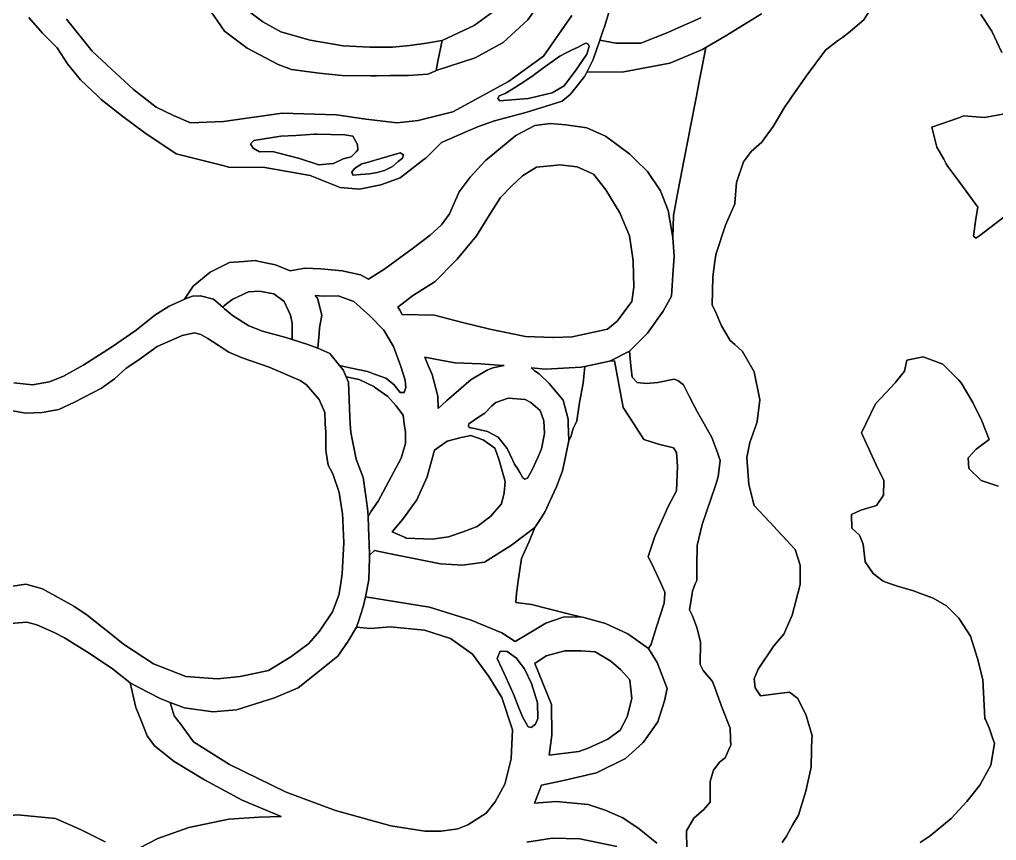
# Model space of a CAD drawing. Header units: inches. Extents: x 288635 to 1232953, y 676945 to 1655780.
# Drawn here: x 487828 to 509726, y 1181493 to 1199889 of the extents above; entities that cross this region are included whole.
import ezdxf

# ---------------------------------------------------------------- set-up
doc = ezdxf.new("R2010")
doc.units = ezdxf.units.IN
doc.header["$MEASUREMENT"] = 0
doc.layers.add('Images', color=7, linetype='Continuous')
picture_1 = doc.add_image_def('image7.jpg', size_in_pixel=(2590, 3729))

msp = doc.modelspace()

# ---------------------------------------------------------------- linework, layer by layer
at = {"color": 1}
for points in [[(492041.5877, 1200179.4882), (492422.5885, 1199627.0371), (492930.5895, 1199246.0363), (493629.0909, 1198884.0856), (493927.5415, 1198769.7854), (494543.4927, 1198687.2352), (495051.4937, 1198636.4351), (495699.054, 1198631.1704), (495832.5453, 1198630.0851), (496146.5582, 1198634.3866), (496550.0879, 1198634.8251), (496980.0367, 1198667.8981), (497158.6417, 1198742.9986), (497159.328, 1198746.3538), (497163.9334, 1198748.2903), (498037.6951, 1199027.6909), (498672.6964, 1199378.2116), (499221.3375, 1199881.1326), (499582.0182, 1200389.1336)], [(499582.0182, 1200389.1336), (499221.3375, 1199881.1326), (498672.6964, 1199378.2116), (498037.6951, 1199027.6909), (497163.9334, 1198748.2903), (497206.8898, 1198958.2996), (497301.0936, 1199418.8516), (498022.4551, 1199754.1323), (498510.136, 1200114.813)], [(501057.3428, 1200118.5059), (500933.0867, 1199706.0813), (500921.5185, 1199673.0292), (500836.2403, 1199429.3773), (500684.1662, 1198994.8799), (500543.7045, 1198709.9433), (500498.9575, 1198619.1708), (500176.1652, 1198217.0034), (500123.6791, 1198172.0712), (499992.2095, 1198059.523), (499174.1247, 1197804.7097), (498476.7409, 1197616.9526), (498114.6378, 1197496.2515), (497873.2357, 1197388.9617), (497283.1417, 1197134.1484), (496934.4498, 1196785.4565), (496900.2777, 1196759.2314), (496357.7671, 1196342.886), (495928.6078, 1196181.9513), (495445.8036, 1196088.0727), (495016.6444, 1196128.3064), (494346.083, 1196396.5309), (493326.8298, 1196570.8769), (492508.745, 1196584.2881), (492414.6554, 1196608.0809), (491341.9682, 1196879.3351), (490635.9061, 1197348.9566), (490143.1451, 1197719.7974), (489655.4641, 1198100.7981), (489580.0472, 1198172.0712), (489193.1832, 1198537.679), (488903.6226, 1198893.2797), (488675.0222, 1199253.9604), (488344.8215, 1199584.1611), (488040.0209, 1199934.6818)], [(492954.9312, 1200083.1797), (493278.7819, 1199835.5292), (493685.1827, 1199613.2788), (494339.234, 1199429.1284), (495082.1855, 1199302.1281), (495679.0867, 1199270.3781), (495704.3457, 1199270.3781), (496184.9622, 1199270.3781), (496578.5307, 1199308.1911), (496948.9481, 1199361.1078), (497301.0936, 1199418.8516), (497206.8898, 1198958.2996), (497163.9334, 1198748.2903), (497159.328, 1198746.3538), (497158.6417, 1198742.9986), (496980.0367, 1198667.8981), (496550.0879, 1198634.8251), (496146.5582, 1198634.3866), (495832.5453, 1198630.0851), (495699.054, 1198631.1704), (495051.4937, 1198636.4351), (494543.4927, 1198687.2352), (493927.5415, 1198769.7854), (493629.0909, 1198884.0856), (492930.5895, 1199246.0363), (492422.5885, 1199627.0371), (492041.5877, 1200179.4882)], [(498510.136, 1200114.813), (498022.4551, 1199754.1323), (497301.0936, 1199418.8516), (496948.9481, 1199361.1078), (496578.5307, 1199308.1911), (496184.9622, 1199270.3781), (495704.3457, 1199270.3781), (495679.0867, 1199270.3781), (495082.1855, 1199302.1281), (494339.234, 1199429.1284), (493685.1827, 1199613.2788), (493278.7819, 1199835.5292), (492954.9312, 1200083.1797)], [(504458.6589, 1200017.4887), (504073.4908, 1199777.765), (504073.4871, 1199777.7627), (503642.0682, 1199514.7827), (503209.3742, 1199261.5583), (503139.2066, 1199220.4943), (502402.6051, 1198910.6137), (501376.443, 1198717.5733), (500543.7045, 1198709.9433), (500684.1662, 1198994.8799), (500836.2403, 1199429.3773), (501193.5627, 1199362.7346), (501752.3638, 1199357.6546), (502361.965, 1199601.4951), (502524.0345, 1199673.0292), (503098.5665, 1199926.6157)], [(503098.5665, 1199926.6157), (502524.0345, 1199673.0292), (502361.965, 1199601.4951), (502361.965, 1199601.4951), (501752.3638, 1199357.6546), (501193.5627, 1199362.7346), (500836.2403, 1199429.3773), (500921.5185, 1199673.0292), (500933.0867, 1199706.0813), (501057.3428, 1200118.5059)], [(502786.7446, 1181307.1252), (502779.4232, 1181711.9508), (502940.5652, 1181995.346), (503164.0856, 1182183.3064), (503311.4059, 1182350.9467), (503308.6177, 1182813.0576), (503382.5261, 1183067.2281), (503435.4154, 1183137.7472), (503519.6863, 1183250.1085), (503646.6866, 1183346.6287), (503726.0753, 1183531.869), (503768.6068, 1183631.1093), (503763.5304, 1183772.9955), (503754.9602, 1184012.5306), (503585.7265, 1184443.9109), (503438.4062, 1184850.3117), (503435.4154, 1184858.4865), (503362.206, 1185058.5921), (503148.8456, 1185302.4326), (503087.8855, 1185434.5129), (503092.3909, 1185947.2865), (503006.6053, 1186267.6345), (502915.1651, 1186526.7151), (502849.125, 1186663.8753), (502905.6331, 1187029.0047), (502915.1651, 1187090.5962), (502983.1428, 1187260.5403), (503006.6053, 1187319.1966), (503012.482, 1187665.3138), (503019.8977, 1188102.0688), (503128.5256, 1188573.9592), (503225.2356, 1188855.2592), (503323.2593, 1189140.3803), (503435.4154, 1189473.45), (503490.8996, 1189638.2213), (503536.6197, 1190009.062), (503471.2601, 1190187.4761), (503435.4154, 1190285.3224), (503348.6593, 1190522.1431), (503172.1269, 1190831.0748), (503023.5387, 1191091.1042), (502845.7383, 1191436.5449), (502708.578, 1191700.7054), (502581.5778, 1191797.2256), (502500.2976, 1191827.7057), (502134.5369, 1191756.5855), (501880.5364, 1191731.1855), (501672.256, 1191756.5855), (501560.4958, 1191873.4258), (501530.0157, 1192132.5063), (501499.5356, 1192457.6269), (501905.9364, 1192858.9477), (502256.7864, 1193355.5362), (502439.3375, 1193686.9894), (502474.655, 1194165.1336), (502505.3776, 1194581.0712), (502474.8976, 1195007.792), (502485.0576, 1195500.553), (502593.2563, 1196062.3733), (502727.4613, 1196759.2314), (502815.1298, 1197214.4491), (502860.9297, 1197452.2646), (502999.5543, 1198172.0712), (503063.2001, 1198502.5509), (503120.3647, 1198799.3774), (503209.3742, 1199261.5583), (503642.0682, 1199514.7827), (504073.4871, 1199777.7627), (504073.4908, 1199777.765), (504458.6589, 1200017.4887)], [(506901.3487, 1200118.5059), (506750.5728, 1199882.0618), (506509.3814, 1199673.0292), (506445.7722, 1199617.9012), (506272.5832, 1199488.7967), (506166.3716, 1199409.6208), (505897.1311, 1199201.3404), (505482.0077, 1198650.2988), (505149.9052, 1198172.0712), (505070.0667, 1198057.1038), (504982.7293, 1197931.3379), (504723.6487, 1197494.457), (504519.643, 1197214.4491), (504464.5682, 1197138.8563), (504230.8878, 1196930.5759), (504097.6198, 1196759.2314), (504053.0874, 1196701.9754), (503895.6071, 1196234.6145), (503865.127, 1195772.3336), (503858.3138, 1195756.5983), (503651.7666, 1195279.5726), (503435.4154, 1194625.4874), (503433.3262, 1194619.1712), (503414.946, 1194469.0668), (503372.366, 1194121.3303), (503357.126, 1193496.489), (503435.4154, 1193320.8152), (503565.4064, 1193029.1281), (503758.4468, 1192698.9274), (503858.3138, 1192608.3074), (504032.7674, 1192450.0069), (504296.9279, 1191997.886), (504296.9279, 1191997.886), (504418.8481, 1191367.9647), (504362.968, 1190880.2838), (504345.317, 1190831.0748), (504195.3277, 1190412.9228), (504154.9492, 1190187.4761), (504134.3676, 1190072.5622), (504175.0076, 1189468.0409), (504291.8479, 1189000.68), (504647.4486, 1188624.7593), (504820.1689, 1188441.8789), (505216.4097, 1188015.158), (505323.0899, 1187664.6373), (505323.0899, 1187260.5403), (505323.0899, 1187227.7565), (505271.5617, 1187029.0047), (505145.2896, 1186541.9551), (504962.4092, 1186115.2342), (504738.8888, 1185856.1537), (504383.2881, 1185332.9127), (504291.8479, 1185114.4722), (504317.2479, 1184911.2718), (504439.1682, 1184733.4715), (504779.5289, 1184779.1916), (505084.3295, 1184819.8316), (505277.3699, 1184677.5914), (505460.2502, 1184291.5106), (505592.3305, 1183839.3897), (505590.406, 1183772.9955), (505583.4168, 1183531.869), (505572.0104, 1183138.3483), (505450.0902, 1182599.8672), (505287.5299, 1182056.3061), (505165.6096, 1181853.1057), (505023.3693, 1181588.9452), (504926, 1181446.9482)], [(504926, 1181446.9482), (505023.3693, 1181588.9452), (505165.6096, 1181853.1057), (505287.5299, 1182056.3061), (505450.0902, 1182599.8672), (505572.0104, 1183138.3483), (505583.4168, 1183531.869), (505590.406, 1183772.9955), (505592.3305, 1183839.3897), (505460.2502, 1184291.5106), (505277.3699, 1184677.5914), (505084.3295, 1184819.8316), (504779.5289, 1184779.1916), (504439.1682, 1184733.4715), (504317.2479, 1184911.2718), (504291.8479, 1185114.4722), (504383.2881, 1185332.9127), (504738.8888, 1185856.1537), (504962.4092, 1186115.2342), (505145.2896, 1186541.9551), (505271.5617, 1187029.0047), (505323.0899, 1187227.7565), (505323.0899, 1187260.5403), (505323.0899, 1187664.6373), (505216.4097, 1188015.158), (504820.1689, 1188441.8789), (504647.4486, 1188624.7593), (504291.8479, 1189000.68), (504175.0076, 1189468.0409), (504134.3676, 1190072.5622), (504154.9492, 1190187.4761), (504195.3277, 1190412.9228), (504345.317, 1190831.0748), (504362.968, 1190880.2838), (504418.8481, 1191367.9647), (504296.9279, 1191997.886), (504032.7674, 1192450.0069), (503858.3138, 1192608.3074), (503758.4468, 1192698.9274), (503565.4064, 1193029.1281), (503435.4154, 1193320.8152), (503357.126, 1193496.489), (503372.366, 1194121.3303), (503414.946, 1194469.0668), (503433.3262, 1194619.1712), (503435.4154, 1194625.4874), (503651.7666, 1195279.5726), (503858.3138, 1195756.5983), (503865.127, 1195772.3336), (503895.6071, 1196234.6145), (504053.0874, 1196701.9754), (504097.6198, 1196759.2314), (504230.8878, 1196930.5759), (504464.5682, 1197138.8563), (504519.643, 1197214.4491), (504723.6487, 1197494.457), (504982.7293, 1197931.3379), (505070.0667, 1198057.1038), (505149.9052, 1198172.0712), (505482.0077, 1198650.2988), (505897.1311, 1199201.3404), (506166.3716, 1199409.6208), (506272.5832, 1199488.7967), (506445.7722, 1199617.9012), (506509.3814, 1199673.0292), (506750.5728, 1199882.0618), (506901.3487, 1200118.5059)], [(509843.3405, 1199148.1899), (509619.8201, 1199625.7109), (509589.1271, 1199673.0292), (509375.9796, 1200001.6316)], [(509375.9796, 1200001.6316), (509589.1271, 1199673.0292), (509619.8201, 1199625.7109), (509843.3405, 1199148.1899)], [(488040.0209, 1199934.6818), (488344.8215, 1199584.1611), (488675.0222, 1199253.9604), (488903.6226, 1198893.2797), (489193.1832, 1198537.679), (489580.0472, 1198172.0712), (489655.4641, 1198100.7981), (490143.1451, 1197719.7974), (490635.9061, 1197348.9566), (491341.9682, 1196879.3351), (492414.6554, 1196608.0809), (492508.745, 1196584.2881), (493326.8298, 1196570.8769), (494346.083, 1196396.5309), (495016.6444, 1196128.3064), (495016.6444, 1196128.3064), (495445.8036, 1196088.0727), (495928.6078, 1196181.9513), (496357.7671, 1196342.886), (496900.2777, 1196759.2314), (496934.4498, 1196785.4565), (497283.1417, 1197134.1484), (497873.2357, 1197388.9617), (498114.6378, 1197496.2515), (498476.7409, 1197616.9526), (499174.1247, 1197804.7097), (499992.2095, 1198059.523), (500123.6791, 1198172.0712), (500176.1652, 1198217.0034), (500498.9575, 1198619.1708), (500543.7045, 1198709.9433), (501376.443, 1198717.5733), (502402.6051, 1198910.6137), (503139.2066, 1199220.4943), (503209.3742, 1199261.5583), (503120.3647, 1198799.3774), (503063.2001, 1198502.5509), (502999.5543, 1198172.0712), (502860.9297, 1197452.2646), (502815.1298, 1197214.4491), (502727.4613, 1196759.2314), (502593.2563, 1196062.3733), (502485.0576, 1195500.553), (502474.8976, 1195007.792), (502369.3477, 1195612.0846), (502196.6273, 1196054.0455), (501901.9867, 1196485.8464), (501621.4074, 1196759.2314), (501505.7459, 1196871.9272), (501041.8239, 1197214.4491), (500962.1849, 1197273.248), (500545.624, 1197466.2883), (500073.1831, 1197532.3285), (499727.7424, 1197562.8085), (499382.3017, 1197512.0084), (498955.5808, 1197293.568), (498309.5193, 1196759.2314), (498279.9395, 1196734.7669), (497929.4188, 1196353.7661), (497680.4983, 1196028.6455), (497467.1379, 1195535.8845), (497289.3375, 1195286.964), (497035.337, 1195058.3635), (496628.9362, 1194753.5629), (496240.987, 1194469.0668), (496019.335, 1194306.522), (495651.9732, 1194074.3413), (495470.0589, 1194170.5259), (495059.4247, 1194259.4261), (494585.2904, 1194305.9929), (494225.4564, 1194318.6929), (493892.7157, 1194258.2619), (493562.5151, 1194395.4222), (493198.3835, 1194469.0668), (493110.3942, 1194486.8624), (492856.807, 1194469.0668), (492531.273, 1194446.2223), (492414.6554, 1194386.5252), (492104.5521, 1194227.7819), (491723.5514, 1193912.8212), (491526.5597, 1193620.528), (491468.6459, 1193596.6071), (491184.1653, 1193464.5269), (490864.1247, 1193266.4065), (490442.4839, 1192926.0458), (489888.7627, 1192545.045), (489269.0015, 1192153.8842), (488811.8006, 1191899.8837), (488501.92, 1191767.8035), (488115.8392, 1191701.7633), (487699.2784, 1191747.4834)], [(488883.3026, 1199899.1217), (489457.3437, 1199177.7603), (489889.7323, 1198776.2566), (490381.9056, 1198319.2386), (490889.9066, 1197922.9978), (491281.0674, 1197740.1174), (491663.8377, 1197576.7189), (492401.4552, 1197603.5413), (493715.7554, 1197791.2985), (494936.177, 1197751.0648), (495593.3271, 1197657.1862), (496290.7109, 1197576.7189), (496760.1039, 1197630.3638), (497537.955, 1197818.121), (498785.1991, 1198502.0935), (499576.4615, 1199065.3651), (500206.7892, 1199977.3285)], [(500206.7892, 1199977.3285), (499576.4615, 1199065.3651), (498785.1991, 1198502.0935), (497537.955, 1197818.121), (496760.1039, 1197630.3638), (496290.7109, 1197576.7189), (495593.3271, 1197657.1862), (494936.177, 1197751.0648), (493715.7554, 1197791.2985), (492401.4552, 1197603.5413), (491663.8377, 1197576.7189), (491281.0674, 1197740.1174), (490889.9066, 1197922.9978), (490381.9056, 1198319.2386), (489889.7323, 1198776.2566), (489457.3437, 1199177.7603), (488883.3026, 1199899.1217)], [(509929.7007, 1195490.5826), (509355.6595, 1195048.6217), (509264.2194, 1194992.7416), (509208.3392, 1195033.3817), (509266.2245, 1195420.9121), (509305.939, 1195686.7926), (509050.8589, 1196044.3037), (508880.2383, 1196271.1043), (508634.2981, 1196598.0248), (508602.5293, 1196654.2821), (508543.2638, 1196759.2314), (508390.4576, 1197029.8257), (508278.6974, 1197476.8666), (508880.2383, 1197690.179), (508994.9788, 1197730.8671), (509457.2597, 1197695.307), (510036.3809, 1197801.9872)], [(510036.3809, 1197801.9872), (509457.2597, 1197695.307), (508994.9788, 1197730.8671), (508880.2383, 1197690.179), (508278.6974, 1197476.8666), (508390.4576, 1197029.8257), (508543.2638, 1196759.2314), (508602.5293, 1196654.2821), (508634.2981, 1196598.0248), (508880.2383, 1196271.1043), (509050.8589, 1196044.3037), (509305.939, 1195686.7926), (509266.2245, 1195420.9121), (509208.3392, 1195033.3817), (509264.2194, 1194992.7416), (509355.6595, 1195048.6217), (509929.7007, 1195490.5826)], [(487699.2784, 1191747.4834), (488115.8392, 1191701.7633), (488501.92, 1191767.8035), (488811.8006, 1191899.8837), (489269.0015, 1192153.8842), (489888.7627, 1192545.045), (490442.4839, 1192926.0458), (490864.1247, 1193266.4065), (491184.1653, 1193464.5269), (491468.6459, 1193596.6071), (491526.5597, 1193620.528), (491702.3264, 1193693.1273), (491881.163, 1193694.279), (492174.7673, 1193622.0072), (492383.8465, 1193442.7964), (492414.6554, 1193416.3888), (492424.0085, 1193408.3719), (492546.4816, 1193303.395), (492601.4882, 1193256.2464), (492967.2489, 1193022.566), (493277.1295, 1192905.7257), (493798.7527, 1192762.3789), (493942.6109, 1192722.8454), (494289.9187, 1192607.076), (494517.3135, 1192523.064), (494785.8925, 1192402.8047), (495003.9678, 1192135.8505), (495080.5331, 1192042.124), (495149.5935, 1191885.5792), (495203.5117, 1191763.3585), (495233.9918, 1190981.0369), (495242.8131, 1190831.0748), (495254.3118, 1190635.5962), (495346.2339, 1190187.4761), (495376.2321, 1190041.235), (495533.7124, 1189624.6742), (495594.6725, 1189157.3132), (495635.3126, 1188872.8327), (495635.9951, 1188855.2592), (495639.9284, 1188753.9756), (495657.6261, 1188298.2604), (495663.5415, 1188145.9387), (495673.5422, 1187888.4221), (495675.9527, 1187826.3506), (495660.7126, 1187343.7496), (495643.5206, 1187260.5403), (495595.6827, 1187029.0047), (495579.6882, 1186951.5914), (495533.7124, 1186729.0684), (495423.5111, 1186398.4645), (495381.3121, 1186271.8675), (495198.4317, 1185961.9868), (494964.7512, 1185621.6262), (494436.4302, 1185205.0653), (494070.6694, 1184910.4247), (493542.3484, 1184686.9043), (492688.9067, 1184417.6638), (492160.5856, 1184377.0237), (491525.5844, 1184463.3839), (491202.3718, 1184581.5476), (490984.0875, 1184672.5241), (490506.1117, 1184924.6072), (490311.4619, 1185027.265), (489910.1411, 1185337.1456), (489412.3001, 1185677.5063), (488838.259, 1186033.107), (488604.5785, 1186155.0272), (488213.4177, 1186327.7476), (487989.8973, 1186383.6277), (487436.1762, 1186337.9076)], [(487624.1366, 1187186.2693), (487969.5772, 1187237.0694), (488340.418, 1187135.4692), (489046.5394, 1186744.3084), (489346.26, 1186541.108), (489884.7411, 1186119.4672), (490159.0616, 1185890.8667), (490829.623, 1185448.9058), (491556.0644, 1185164.4253), (492267.2658, 1185113.6252), (492775.2669, 1185164.4253), (493410.2681, 1185301.5855), (493908.1091, 1185606.3861), (494309.4299, 1185906.1067), (494553.2704, 1186185.5073), (494842.831, 1186617.3082), (494990.1513, 1187013.549), (494992.5555, 1187029.0047), (495028.5721, 1187260.5403), (495061.2714, 1187470.7499), (495096.8315, 1188171.7913), (495066.3514, 1188827.1126), (495061.7119, 1188855.2592), (494990.1513, 1189289.3935), (494852.991, 1189711.0343), (494746.3108, 1189904.0747), (494704.0121, 1190187.4761), (494695.5107, 1190244.4354), (494690.4307, 1190645.7562), (494680.9272, 1190831.0748), (494680.2707, 1190843.8766), (494670.1106, 1191082.6371), (494548.1904, 1191377.2777), (494261.7541, 1191701.4733), (494120.4112, 1191798.2835), (493424.4498, 1192103.0841), (492819.9286, 1192306.2845), (492520.208, 1192433.2848), (492414.6554, 1192505.1504), (492281.4475, 1192595.8451), (492052.8471, 1192738.0854), (491895.3668, 1192829.5256), (491753.1265, 1192870.1657), (491473.7259, 1192809.2055), (491321.3256, 1192743.1654), (490909.8448, 1192560.285), (490478.0439, 1192245.3244), (490218.9634, 1192077.6841), (489959.8829, 1191838.9236), (489665.2423, 1191630.6432), (489060.7211, 1191315.6826), (488710.2004, 1191153.1222), (488339.3596, 1191087.0821), (487963.4389, 1191066.7621), (487592.5982, 1191132.8022)], [(487592.5982, 1191132.8022), (487963.4389, 1191066.7621), (488339.3596, 1191087.0821), (488710.2004, 1191153.1222), (489060.7211, 1191315.6826), (489665.2423, 1191630.6432), (489959.8829, 1191838.9236), (490218.9634, 1192077.6841), (490478.0439, 1192245.3244), (490909.8448, 1192560.285), (491321.3256, 1192743.1654), (491473.7259, 1192809.2055), (491753.1265, 1192870.1657), (491895.3668, 1192829.5256), (492052.8471, 1192738.0854), (492281.4475, 1192595.8451), (492414.6554, 1192505.1504), (492520.208, 1192433.2848), (492819.9286, 1192306.2845), (493424.4498, 1192103.0841), (494120.4112, 1191798.2835), (494261.7541, 1191701.4733), (494548.1904, 1191377.2777), (494670.1106, 1191082.6371), (494680.2707, 1190843.8766), (494680.9272, 1190831.0748), (494690.4307, 1190645.7562), (494695.5107, 1190244.4354), (494704.0121, 1190187.4761), (494746.3108, 1189904.0747), (494852.991, 1189711.0343), (494990.1513, 1189289.3935), (495061.7119, 1188855.2592), (495066.3514, 1188827.1126), (495096.8315, 1188171.7913), (495061.2714, 1187470.7499), (495028.5721, 1187260.5403), (494992.5555, 1187029.0047), (494990.1513, 1187013.549), (494842.831, 1186617.3082), (494553.2704, 1186185.5073), (494309.4299, 1185906.1067), (493908.1091, 1185606.3861), (493410.2681, 1185301.5855), (492775.2669, 1185164.4253), (492267.2658, 1185113.6252), (491556.0644, 1185164.4253), (490829.623, 1185448.9058), (490159.0616, 1185890.8667), (489884.7411, 1186119.4672), (489346.26, 1186541.108), (489046.5394, 1186744.3084), (488340.418, 1187135.4692), (487969.5772, 1187237.0694), (487624.1366, 1187186.2693)], [(502110.9258, 1181435.7313), (501719.765, 1181755.7719), (501354.0043, 1181999.6124), (500957.7635, 1182172.3327), (500576.7627, 1182299.333), (499855.4013, 1182365.3731), (499374.2903, 1182329.866), (499524.7625, 1182729.5405), (500022.6035, 1182836.2207), (500759.2049, 1183008.941), (501414.5262, 1183328.9817), (501634.5589, 1183531.869), (501805.687, 1183689.6624), (501865.2107, 1183772.9955), (502135.8877, 1184151.9433), (502283.208, 1184619.3042), (502344.1681, 1184898.7048), (502120.6477, 1185477.826), (501927.9777, 1185798.1665), (501983.8578, 1185889.6066), (502105.778, 1186280.7674), (502278.4984, 1186809.0885), (502291.9626, 1187029.0047), (502293.7384, 1187058.009), (502201.3212, 1187260.5403), (502054.9779, 1187581.25), (501917.8177, 1187855.5706), (502070.218, 1188302.6115), (502312.5328, 1188855.2592), (502359.7786, 1188963.0128), (502557.899, 1189328.7735), (502573.139, 1189882.4946), (502557.899, 1190187.2952), (502557.7761, 1190187.4761), (502488.0436, 1190290.1379), (502151.4981, 1190375.2556), (501821.2975, 1190476.8558), (501594.298, 1190831.0748), (501359.0166, 1191198.2173), (501163.4362, 1192240.2543), (501051.1886, 1192234.1024), (501073.9451, 1192238.9579), (501499.5356, 1192457.6269), (501530.0157, 1192132.5063), (501560.4958, 1191873.4258), (501672.256, 1191756.5855), (501880.5364, 1191731.1855), (502134.5369, 1191756.5855), (502500.2976, 1191827.7057), (502581.5778, 1191797.2256), (502708.578, 1191700.7054), (502845.7383, 1191436.5449), (503023.5387, 1191091.1042), (503172.1269, 1190831.0748), (503348.6593, 1190522.1431), (503435.4154, 1190285.3224), (503471.2601, 1190187.4761), (503536.6197, 1190009.062), (503490.8996, 1189638.2213), (503435.4154, 1189473.45), (503323.2593, 1189140.3803), (503225.2356, 1188855.2592), (503128.5256, 1188573.9592), (503019.8977, 1188102.0688), (503012.482, 1187665.3138), (503006.6053, 1187319.1966), (502983.1428, 1187260.5403), (502915.1651, 1187090.5962), (502905.6331, 1187029.0047), (502849.125, 1186663.8753), (502915.1651, 1186526.7151), (503006.6053, 1186267.6345), (503092.3909, 1185947.2865), (503087.8855, 1185434.5129), (503148.8456, 1185302.4326), (503362.206, 1185058.5921), (503435.4154, 1184858.4865), (503438.4062, 1184850.3117), (503585.7265, 1184443.9109), (503754.9602, 1184012.5306), (503763.5304, 1183772.9955), (503768.6068, 1183631.1093), (503726.0753, 1183531.869), (503646.6866, 1183346.6287), (503519.6863, 1183250.1085), (503435.4154, 1183137.7472), (503382.5261, 1183067.2281), (503308.6177, 1182813.0576), (503311.4059, 1182350.9467), (503164.0856, 1182183.3064), (502940.5652, 1181995.346), (502779.4232, 1181711.9508), (502786.7446, 1181307.1252)], [(508017.3724, 1181446.9482), (508243.1373, 1181596.7548), (508710.4982, 1181987.9156), (509061.0189, 1182368.9164), (509350.5795, 1182734.6771), (509599.5, 1183181.718), (509657.2569, 1183531.869), (509680.7802, 1183674.479), (509646.9611, 1183772.9955), (509563.94, 1184014.8397), (509478.1486, 1184204.4838), (509467.4198, 1184228.2001), (509421.6997, 1185101.9618), (509304.8594, 1185569.3228), (509147.3791, 1186072.2438), (508898.4586, 1186453.2445), (508880.2383, 1186471.7845), (508608.898, 1186747.8851), (508304.0974, 1186920.6055), (508021.6025, 1187029.0047), (507867.2166, 1187088.2458), (507511.6158, 1187189.846), (507305.9596, 1187260.5403), (507186.4952, 1187301.6062), (506962.9748, 1187474.3266), (506780.0944, 1187733.4071), (506739.4543, 1188134.7279), (506658.1741, 1188337.9283), (506485.4538, 1188490.3286), (506480.3738, 1188800.2092), (506688.6542, 1188891.6494), (507034.0949, 1188998.3296), (507191.5752, 1189232.0101), (507201.7352, 1189557.1307), (507023.9349, 1189922.8915), (506904.0152, 1190187.4761), (506703.8942, 1190629.0129), (506800.9476, 1190831.0748), (507013.7749, 1191274.1742), (507247.1417, 1191526.3177), (507455.7357, 1191751.6951), (507664.0162, 1192010.7756), (507719.5606, 1192254.2484), (508085.657, 1192330.8163), (508527.6179, 1192168.256), (508880.2383, 1191806.82), (508934.0187, 1191751.6951), (509198.1792, 1191304.6542), (509401.3796, 1190893.1734), (509563.94, 1190481.6926), (509269.2994, 1190263.2522), (509201.2952, 1190187.4761), (509091.499, 1190065.1318), (509106.739, 1189831.4513), (509386.1396, 1189557.1307), (509767.1404, 1189435.2105)], [(509767.1404, 1189435.2105), (509386.1396, 1189557.1307), (509106.739, 1189831.4513), (509091.499, 1190065.1318), (509201.2952, 1190187.4761), (509269.2994, 1190263.2522), (509563.94, 1190481.6926), (509401.3796, 1190893.1734), (509198.1792, 1191304.6542), (508934.0187, 1191751.6951), (508880.2383, 1191806.82), (508527.6179, 1192168.256), (508085.657, 1192330.8163), (507719.5606, 1192254.2484), (507664.0162, 1192010.7756), (507455.7357, 1191751.6951), (507247.1417, 1191526.3177), (507013.7749, 1191274.1742), (506800.9476, 1190831.0748), (506703.8942, 1190629.0129), (506904.0152, 1190187.4761), (507023.9349, 1189922.8915), (507201.7352, 1189557.1307), (507191.5752, 1189232.0101), (507034.0949, 1188998.3296), (506688.6542, 1188891.6494), (506480.3738, 1188800.2092), (506485.4538, 1188490.3286), (506658.1741, 1188337.9283), (506739.4543, 1188134.7279), (506780.0944, 1187733.4071), (506962.9748, 1187474.3266), (507186.4952, 1187301.6062), (507305.9596, 1187260.5403), (507511.6158, 1187189.846), (507867.2166, 1187088.2458), (508021.6025, 1187029.0047), (508304.0974, 1186920.6055), (508608.898, 1186747.8851), (508880.2383, 1186471.7845), (508898.4586, 1186453.2445), (509147.3791, 1186072.2438), (509304.8594, 1185569.3228), (509421.6997, 1185101.9618), (509467.4198, 1184228.2001), (509478.1486, 1184204.4838), (509563.94, 1184014.8397), (509646.9611, 1183772.9955), (509680.7802, 1183674.479), (509657.2569, 1183531.869), (509599.5, 1183181.718), (509350.5795, 1182734.6771), (509061.0189, 1182368.9164), (508710.4982, 1181987.9156), (508243.1373, 1181596.7548), (508017.3724, 1181446.9482)], [(490528.1439, 1181326.6786), (490930.8901, 1181535.4794), (491626.8514, 1181784.3999), (492520.9332, 1181972.3603), (493201.6546, 1182018.0803), (493694.8389, 1182030.1454), (492821.0772, 1182395.9061), (491977.7955, 1182853.107), (491297.0741, 1183259.5078), (490850.0332, 1183615.1085), (490687.4729, 1183838.629), (490553.0495, 1184181.5459), (490438.5524, 1184473.6303), (490311.4619, 1185027.265), (490506.1117, 1184924.6072), (490984.0875, 1184672.5241), (491202.3718, 1184581.5476), (491291.9941, 1184285.6699), (491398.6743, 1184153.5896), (491410.4322, 1184137.4903), (491728.875, 1183701.4687), (492536.5966, 1183193.4677), (493806.5991, 1182573.7065), (494908.9613, 1182162.2256), (496148.4838, 1181821.865), (496915.5654, 1181699.9447), (497281.3261, 1181705.0247), (497652.1668, 1181755.8248), (497875.6873, 1181842.185), (498287.1681, 1182101.2655), (498490.3685, 1182355.266), (498703.7289, 1182751.5068), (498845.9692, 1183325.548), (498866.2893, 1183650.6686), (498876.4493, 1183975.7893), (498642.7688, 1184697.1507), (498348.1282, 1185164.5116), (497982.3675, 1185667.4326), (497489.6065, 1186017.9533), (496905.4053, 1186205.9137), (496133.2438, 1186277.0339), (495696.3629, 1186241.4738), (495381.3121, 1186271.8675), (495423.5111, 1186398.4645), (495533.7124, 1186729.0684), (495579.6882, 1186951.5914), (497017.1656, 1186718.9948), (497951.8874, 1186429.4342), (497951.8874, 1186429.4342), (498642.7688, 1186144.9536), (498940.5573, 1185955.3494), (498940.5613, 1185955.3469), (499214.9051, 1186117.921), (499626.3627, 1186361.7477), (500017.5235, 1186493.828), (500400.5372, 1186507.1834), (500475.0948, 1186489.0478), (500962.7758, 1186351.8876), (501460.6168, 1186123.2871), (501927.9777, 1185798.1665), (502120.6477, 1185477.826), (502344.1681, 1184898.7048), (502283.208, 1184619.3042), (502135.8877, 1184151.9433), (501865.2107, 1183772.9955), (501805.687, 1183689.6624), (501634.5589, 1183531.869), (501414.5262, 1183328.9817), (500759.2049, 1183008.941), (500022.6035, 1182836.2207), (499524.7625, 1182729.5405), (499374.2903, 1182329.866), (499855.4013, 1182365.3731), (500576.7627, 1182299.333), (500957.7635, 1182172.3327), (501354.0043, 1181999.6124), (501719.765, 1181755.7719), (502110.9258, 1181435.7313)], [(487436.1762, 1186337.9076), (487989.8973, 1186383.6277), (488213.4177, 1186327.7476), (488604.5785, 1186155.0272), (488838.259, 1186033.107), (489412.3001, 1185677.5063), (489910.1411, 1185337.1456), (490311.4619, 1185027.265), (490438.5524, 1184473.6303), (490553.0495, 1184181.5459), (490553.0495, 1184181.5459), (490687.4729, 1183838.629), (490850.0332, 1183615.1085), (491297.0741, 1183259.5078), (491977.7955, 1182853.107), (492821.0772, 1182395.9061), (493694.8389, 1182030.1454), (493201.6546, 1182018.0803), (492520.9332, 1181972.3603), (491626.8514, 1181784.3999), (490930.8901, 1181535.4794), (490528.1439, 1181326.6786)], [(485813.6403, 1181276.2119), (486123.521, 1181575.9325), (486240.8822, 1181661.9974), (486794.0823, 1181967.0933), (487784.6843, 1182068.6935), (488638.126, 1181987.4134), (489212.1671, 1181733.4129), (489745.5682, 1181459.0923)], [(489745.5682, 1181459.0923), (489212.1671, 1181733.4129), (488638.126, 1181987.4134), (487784.6843, 1182068.6935), (486794.0823, 1181967.0933), (486240.8822, 1181661.9974), (486123.521, 1181575.9325), (485813.6403, 1181276.2119)], [(501216.844, 1181359.5311), (500388.8024, 1181527.1715), (499763.9611, 1181542.4115), (499200.08, 1181456.0513)], [(499200.08, 1181456.0513), (499763.9611, 1181542.4115), (500388.8024, 1181527.1715), (501216.844, 1181359.5311)]]:
    msp.add_lwpolyline(points, dxfattribs=at)
for points in [[(498552.0558, 1198121.9236), (498591.7434, 1198066.3609), (498679.056, 1198071.6526), (499226.1573, 1198121.9911), (499267.0672, 1198126.4744), (499769.9882, 1198248.3946), (500034.1488, 1198405.875), (500318.6293, 1198781.7957), (500349.4362, 1198832.57), (500541.7264, 1199114.113), (500594.6432, 1199288.7384), (500576.1223, 1199339.0093), (500528.4972, 1199360.176), (500467.643, 1199336.3635), (500348.5802, 1199272.8634), (500203.0591, 1199206.7174), (500093.391, 1199154.0057), (499937.6286, 1199071.3563), (499553.3737, 1198792.1495), (499338.5857, 1198636.0805), (499178.5985, 1198519.8308), (498948.9316, 1198373.2782), (498713.4519, 1198230.4029), (498581.16, 1198177.4862), (498552.0558, 1198121.9236)], [(498679.056, 1198071.6526), (498591.7434, 1198066.3609), (498552.0558, 1198121.9236), (498581.16, 1198177.4862), (498713.4519, 1198230.4029), (498948.9316, 1198373.2782), (499178.5985, 1198519.8308), (499338.5857, 1198636.0805), (499553.3737, 1198792.1495), (499937.6286, 1199071.3563), (500093.391, 1199154.0057), (500203.0591, 1199206.7174), (500348.5802, 1199272.8634), (500467.643, 1199336.3635), (500528.4972, 1199360.176), (500576.1223, 1199339.0093), (500594.6432, 1199288.7384), (500541.7264, 1199114.113), (500349.4362, 1198832.57), (500318.6293, 1198781.7957), (500034.1488, 1198405.875), (499769.9882, 1198248.3946), (499267.0672, 1198126.4744), (499226.1573, 1198121.9911), (498679.056, 1198071.6526)], [(501621.4074, 1196759.2314), (501901.9867, 1196485.8464), (502196.6273, 1196054.0455), (502369.3477, 1195612.0846), (502474.8976, 1195007.792), (502505.3776, 1194581.0712), (502474.655, 1194165.1336), (502439.3375, 1193686.9894), (502256.7864, 1193355.5362), (501905.9364, 1192858.9477), (501499.5356, 1192457.6269), (501073.9451, 1192238.9579), (501051.1886, 1192234.1024), (500706.548, 1192160.5672), (500499.778, 1192116.4492), (500415.2371, 1192098.4109), (499619.3688, 1192056.0775), (499293.6945, 1192085.517), (499371.3518, 1192015.61), (499478.1869, 1191947.4923), (499701.7073, 1191734.1319), (500011.588, 1191363.2911), (500123.3482, 1190936.5703), (500126.6796, 1190831.0748), (500138.5882, 1190453.9693), (500072.1731, 1190124.3538), (500001.4279, 1189773.248), (499862.8704, 1189420.1499), (499718.2281, 1189098.6238), (499610.2672, 1188863.9261), (499497.2846, 1188685.6648), (499381.6667, 1188503.2454), (498853.3456, 1188112.0846), (498253.9044, 1187726.0039), (497761.1435, 1187659.9637), (497263.3025, 1187695.5238), (496364.1407, 1187868.2441), (496143.7527, 1187916.1757), (495787.1688, 1187993.7281), (495673.5422, 1187888.4221), (495663.5415, 1188145.9387), (495657.6261, 1188298.2604), (495639.9284, 1188753.9756), (495706.4548, 1188855.2592), (495832.595, 1189047.3022), (495863.7597, 1189094.7491), (496380.2274, 1190059.951), (496418.3193, 1190187.4761), (496477.5942, 1190385.9183), (496477.5942, 1190644.1522), (496452.6712, 1190831.0748), (496426.7941, 1191025.153), (496265.9271, 1191236.82), (496083.8934, 1191444.2538), (495787.1648, 1191653.2177), (495783.3262, 1191655.9209), (495440.4255, 1191825.2546), (495149.5935, 1191885.5792), (495080.5331, 1192042.124), (495003.9678, 1192135.8505), (495266.8585, 1192079.2551), (495630.9259, 1192003.0549), (495787.1648, 1191944.4653), (496037.3267, 1191850.6546), (496215.127, 1191710.9543), (496363.294, 1191528.9206), (496451.7032, 1191531.3381), (496486.0609, 1191643.2209), (496473.3609, 1191808.3212), (496375.994, 1192117.3551), (496369.229, 1192135.5685), (496210.8937, 1192561.856), (495990.7599, 1192925.9234), (495681.726, 1193251.8907), (495321.8919, 1193573.6247), (494970.5245, 1193696.3916), (494636.0905, 1193692.1583), (494456.4085, 1193709.0915), (494507.3969, 1193648.6607), (494603.9171, 1193262.5799), (494553.117, 1192983.1794), (494543.1683, 1192855.3279), (494517.3135, 1192523.064), (494289.9187, 1192607.076), (493942.6109, 1192722.8454), (493941.7724, 1193005.2927), (493939.7058, 1193085.2029), (493902.8757, 1193267.6599), (493760.6355, 1193567.3805), (493532.035, 1193745.1809), (493206.9143, 1193806.141), (492963.0739, 1193785.821), (492719.2334, 1193679.1408), (492612.7294, 1193622.0851), (492477.0862, 1193527.5871), (492414.6554, 1193470.8135), (492383.8465, 1193442.7964), (492174.7673, 1193622.0072), (491881.163, 1193694.279), (491702.3264, 1193693.1273), (491526.5597, 1193620.528), (491723.5514, 1193912.8212), (492104.5521, 1194227.7819), (492414.6554, 1194386.5252), (492531.273, 1194446.2223), (492856.807, 1194469.0668), (493110.3942, 1194486.8624), (493198.3835, 1194469.0668), (493562.5151, 1194395.4222), (493892.7157, 1194258.2619), (494225.4564, 1194318.6929), (494585.2904, 1194305.9929), (495059.4247, 1194259.4261), (495470.0589, 1194170.5259), (495651.9732, 1194074.3413), (496019.335, 1194306.522), (496240.987, 1194469.0668), (496628.9362, 1194753.5629), (497035.337, 1195058.3635), (497289.3375, 1195286.964), (497467.1379, 1195535.8845), (497680.4983, 1196028.6455), (497929.4188, 1196353.7661), (498279.9395, 1196734.7669), (498309.5193, 1196759.2314), (498955.5808, 1197293.568), (499382.3017, 1197512.0084), (499727.7424, 1197562.8085), (500073.1831, 1197532.3285), (500545.624, 1197466.2883), (500962.1849, 1197273.248), (501041.8239, 1197214.4491), (501505.7459, 1196871.9272), (501621.4074, 1196759.2314)], [(493066.174, 1197010.1422), (493205.8743, 1196921.242), (493497.9749, 1196929.7087), (493840.8755, 1196840.8085), (494103.3427, 1196777.3084), (494539.3769, 1196633.3748), (494865.3443, 1196663.0081), (495085.478, 1196768.8417), (495259.045, 1196811.1751), (495373.3453, 1196921.242), (495411.4453, 1196972.0421), (495407.212, 1197086.3423), (495297.1451, 1197276.8427), (495119.3448, 1197306.4761), (494484.3435, 1197323.4095), (494442.7154, 1197320.7664), (494021.0141, 1197293.9918), (493684.2419, 1197272.6094), (493078.874, 1197179.4758), (493006.9072, 1197107.509), (493066.174, 1197010.1422)], [(495411.4453, 1196972.0421), (495373.3453, 1196921.242), (495259.045, 1196811.1751), (495085.478, 1196768.8417), (494865.3443, 1196663.0081), (494539.3769, 1196633.3748), (494103.3427, 1196777.3084), (493840.8755, 1196840.8085), (493497.9749, 1196929.7087), (493205.8743, 1196921.242), (493066.174, 1197010.1422), (493006.9072, 1197107.509), (493078.874, 1197179.4758), (493684.2419, 1197272.6094), (494021.0141, 1197293.9918), (494442.7154, 1197320.7664), (494484.3435, 1197323.4095), (495119.3448, 1197306.4761), (495297.1451, 1197276.8427), (495407.212, 1197086.3423), (495411.4453, 1196972.0421)], [(495504.5789, 1196654.5415), (495335.2452, 1196552.9413), (495280.2117, 1196468.2744), (495297.1451, 1196400.541), (495470.7121, 1196413.241), (495673.9125, 1196430.1743), (495720.6653, 1196438.1565), (495847.4795, 1196459.8077), (495897.3515, 1196473.8742), (496012.5799, 1196506.3745), (496186.1469, 1196595.2747), (496317.3805, 1196709.5749), (496410.514, 1196785.7751), (496435.9141, 1196857.7419), (496363.9472, 1196900.0753), (495930.6288, 1196776.27), (495772.3976, 1196731.0611), (495648.832, 1196695.7567), (495504.5789, 1196654.5415)], [(495470.7121, 1196413.241), (495297.1451, 1196400.541), (495280.2117, 1196468.2744), (495335.2452, 1196552.9413), (495504.5789, 1196654.5415), (495648.832, 1196695.7567), (495772.3976, 1196731.0611), (495930.6288, 1196776.27), (496363.9472, 1196900.0753), (496435.9141, 1196857.7419), (496410.514, 1196785.7751), (496317.3805, 1196709.5749), (496186.1469, 1196595.2747), (496012.5799, 1196506.3745), (495897.3515, 1196473.8742), (495847.4795, 1196459.8077), (495720.6653, 1196438.1565), (495673.9125, 1196430.1743), (495470.7121, 1196413.241)], [(497587.8419, 1194469.0668), (497142.8639, 1194019.5014), (496634.8629, 1193694.3808), (496305.237, 1193442.2344), (496350.594, 1193378.891), (496404.0827, 1193279.9369), (497130.1639, 1193262.5799), (497756.6984, 1193097.4796), (498370.533, 1192953.546), (499170.6346, 1192788.4457), (499788.7025, 1192767.2789), (499801.1149, 1192767.5247), (500216.27, 1192775.7456), (501007.9049, 1192949.3126), (501223.8054, 1193127.113), (501549.7727, 1193567.3805), (501598.0328, 1193892.5012), (501579.8733, 1194469.0668), (501577.7128, 1194537.6625), (501501.5126, 1195045.6635), (501283.0722, 1195558.7445), (500973.1915, 1196071.8256), (500693.791, 1196422.3463), (500328.0303, 1196589.9866), (499941.9495, 1196635.7067), (499801.1149, 1196620.8107), (499413.6284, 1196579.8266), (499103.7478, 1196386.7862), (498854.8273, 1196158.1857), (498610.9868, 1195899.1052), (498397.6264, 1195573.9846), (498072.5057, 1195040.5835), (497635.6249, 1194517.3424), (497587.8419, 1194469.0668)], [(499801.1149, 1192767.5247), (499788.7025, 1192767.2789), (499170.6346, 1192788.4457), (498370.533, 1192953.546), (497756.6984, 1193097.4796), (497130.1639, 1193262.5799), (496404.0827, 1193279.9369), (496350.594, 1193378.891), (496305.237, 1193442.2344), (496634.8629, 1193694.3808), (497142.8639, 1194019.5014), (497587.8419, 1194469.0668), (497635.6249, 1194517.3424), (498072.5057, 1195040.5835), (498397.6264, 1195573.9846), (498610.9868, 1195899.1052), (498854.8273, 1196158.1857), (499103.7478, 1196386.7862), (499413.6284, 1196579.8266), (499801.1149, 1196620.8107), (499941.9495, 1196635.7067), (500328.0303, 1196589.9866), (500693.791, 1196422.3463), (500973.1915, 1196071.8256), (501283.0722, 1195558.7445), (501501.5126, 1195045.6635), (501577.7128, 1194537.6625), (501579.8733, 1194469.0668), (501598.0328, 1193892.5012), (501549.7727, 1193567.3805), (501223.8054, 1193127.113), (501007.9049, 1192949.3126), (500216.27, 1192775.7456), (499801.1149, 1192767.5247)], [(493941.7724, 1193005.2927), (493942.6109, 1192722.8454), (493798.7527, 1192762.3789), (493277.1295, 1192905.7257), (492967.2489, 1193022.566), (492601.4882, 1193256.2464), (492546.4816, 1193303.395), (492424.0085, 1193408.3719), (492414.6554, 1193416.3888), (492383.8465, 1193442.7964), (492414.6554, 1193470.8135), (492477.0862, 1193527.5871), (492612.7294, 1193622.0851), (492719.2334, 1193679.1408), (492963.0739, 1193785.821), (493206.9143, 1193806.141), (493532.035, 1193745.1809), (493760.6355, 1193567.3805), (493902.8757, 1193267.6599), (493939.7058, 1193085.2029), (493941.7724, 1193005.2927)], [(494456.4085, 1193709.0915), (494636.0905, 1193692.1583), (494970.5245, 1193696.3916), (495321.8919, 1193573.6247), (495681.726, 1193251.8907), (495990.7599, 1192925.9234), (496210.8937, 1192561.856), (496369.229, 1192135.5685), (496375.994, 1192117.3551), (496473.3609, 1191808.3212), (496486.0609, 1191643.2209), (496451.7032, 1191531.3381), (496363.294, 1191528.9206), (496215.127, 1191710.9543), (496037.3267, 1191850.6546), (495787.1648, 1191944.4653), (495630.9259, 1192003.0549), (495266.8585, 1192079.2551), (495003.9678, 1192135.8505), (494785.8925, 1192402.8047), (494517.3135, 1192523.064), (494543.1683, 1192855.3279), (494553.117, 1192983.1794), (494603.9171, 1193262.5799), (494507.3969, 1193648.6607), (494456.4085, 1193709.0915)], [(497078.7288, 1191935.3214), (497205.729, 1191448.4871), (497209.9927, 1191175.609), (497400.4627, 1191348.0511), (497954.1838, 1191825.5721), (498308.2694, 1192031.3245), (498434.8092, 1192082.3948), (498693.7655, 1192135.5645), (498693.7055, 1192135.5685), (498567.7393, 1192143.9662), (498171.5659, 1192170.3777), (497591.5981, 1192195.7778), (497298.6609, 1192249.6944), (496910.1052, 1192321.21), (496991.2259, 1192135.5685), (497078.7288, 1191935.3214)], [(497400.4627, 1191348.0511), (497209.9927, 1191175.609), (497205.729, 1191448.4871), (497078.7288, 1191935.3214), (496991.2259, 1192135.5685), (496910.1052, 1192321.21), (497298.6609, 1192249.6944), (497591.5981, 1192195.7778), (498171.5659, 1192170.3777), (498567.7393, 1192143.9662), (498693.7055, 1192135.5685), (498693.7655, 1192135.5645), (498434.8092, 1192082.3948), (498308.2694, 1192031.3245), (497954.1838, 1191825.5721), (497400.4627, 1191348.0511)], [(501983.8578, 1185889.6066), (501927.9777, 1185798.1665), (501460.6168, 1186123.2871), (500962.7758, 1186351.8876), (500475.0948, 1186489.0478), (500400.5372, 1186507.1834), (500400.5208, 1186507.1874), (500099.174, 1186580.488), (499306.6924, 1186783.6884), (498951.0917, 1186829.4085), (498971.505, 1187029.0047), (498988.3585, 1187193.7947), (498998.0805, 1187260.5403), (499078.092, 1187809.8505), (499250.8123, 1188195.9313), (499381.6667, 1188503.2454), (499497.2846, 1188685.6648), (499610.2672, 1188863.9261), (499718.2281, 1189098.6238), (499862.8704, 1189420.1499), (500001.4279, 1189773.248), (500072.1731, 1190124.3538), (500138.5882, 1190453.9693), (500184.4759, 1190538.9801), (500240.0385, 1190721.543), (500288.9065, 1190831.0748), (500316.7678, 1190893.5225), (500377.6221, 1191308.9192), (500464.9348, 1191737.545), (500499.778, 1192116.4492), (500706.548, 1192160.5672), (501051.1886, 1192234.1024), (501163.4362, 1192240.2543), (501359.0166, 1191198.2173), (501594.298, 1190831.0748), (501821.2975, 1190476.8558), (502151.4981, 1190375.2556), (502488.0436, 1190290.1379), (502557.7761, 1190187.4761), (502557.899, 1190187.2952), (502573.139, 1189882.4946), (502557.899, 1189328.7735), (502359.7786, 1188963.0128), (502312.5328, 1188855.2592), (502070.218, 1188302.6115), (501917.8177, 1187855.5706), (502054.9779, 1187581.25), (502201.3212, 1187260.5403), (502293.7384, 1187058.009), (502291.9626, 1187029.0047), (502278.4984, 1186809.0885), (502105.778, 1186280.7674), (501983.8578, 1185889.6066)], [(500499.778, 1192116.4492), (500464.9348, 1191737.545), (500377.6221, 1191308.9192), (500316.7678, 1190893.5225), (500288.9065, 1190831.0748), (500240.0385, 1190721.543), (500184.4759, 1190538.9801), (500138.5882, 1190453.9693), (500126.6796, 1190831.0748), (500123.3482, 1190936.5703), (500011.588, 1191363.2911), (499701.7073, 1191734.1319), (499478.1869, 1191947.4923), (499371.3518, 1192015.61), (499293.6945, 1192085.517), (499619.3688, 1192056.0775), (500415.2371, 1192098.4109), (500499.778, 1192116.4492)], [(495706.4548, 1188855.2592), (495639.9284, 1188753.9756), (495635.9951, 1188855.2592), (495635.3126, 1188872.8327), (495594.6725, 1189157.3132), (495533.7124, 1189624.6742), (495376.2321, 1190041.235), (495346.2339, 1190187.4761), (495254.3118, 1190635.5962), (495242.8131, 1190831.0748), (495233.9918, 1190981.0369), (495203.5117, 1191763.3585), (495149.5935, 1191885.5792), (495440.4255, 1191825.2546), (495783.3262, 1191655.9209), (495787.1648, 1191653.2177), (496083.8934, 1191444.2538), (496265.9271, 1191236.82), (496426.7941, 1191025.153), (496452.6712, 1190831.0748), (496477.5942, 1190644.1522), (496477.5942, 1190385.9183), (496418.3193, 1190187.4761), (496380.2274, 1190059.951), (495863.7597, 1189094.7491), (495832.595, 1189047.3022), (495706.4548, 1188855.2592)], [(498405.0059, 1191222.8374), (498261.2422, 1191071.2611), (498116.4481, 1190978.288), (497902.4665, 1190828.9023), (497891.8832, 1190785.5105), (497908.8165, 1190750.5855), (497934.2166, 1190738.9438), (498026.2918, 1190724.1271), (498150.5479, 1190694.3738), (498318.0221, 1190654.3399), (498557.3645, 1190528.97), (498755.4849, 1190274.9695), (498886.593, 1190009.3917), (498926.5617, 1189928.4294), (498986.6877, 1189829.0535), (499043.0611, 1189735.8799), (499106.5612, 1189621.5797), (499157.3613, 1189593.0046), (499211.3364, 1189615.2297), (499319.2866, 1189796.205), (499400.8978, 1189978.4277), (499443.5279, 1190073.613), (499527.6464, 1190269.8895), (499593.6866, 1190615.3302), (499583.5265, 1190899.8108), (499497.1664, 1191128.4112), (499288.886, 1191306.2116), (499161.8857, 1191377.3317), (498780.8849, 1191402.7318), (498506.5644, 1191311.2916), (498405.0059, 1191222.8374)], [(499211.3364, 1189615.2297), (499157.3613, 1189593.0046), (499106.5612, 1189621.5797), (499043.0611, 1189735.8799), (498986.6877, 1189829.0535), (498926.5617, 1189928.4294), (498886.593, 1190009.3917), (498755.4849, 1190274.9695), (498557.3645, 1190528.97), (498318.0221, 1190654.3399), (498150.5479, 1190694.3738), (498026.2918, 1190724.1271), (497934.2166, 1190738.9438), (497908.8165, 1190750.5855), (497891.8832, 1190785.5105), (497902.4665, 1190828.9023), (498116.4481, 1190978.288), (498261.2422, 1191071.2611), (498405.0059, 1191222.8374), (498506.5644, 1191311.2916), (498780.8849, 1191402.7318), (499161.8857, 1191377.3317), (499288.886, 1191306.2116), (499497.1664, 1191128.4112), (499583.5265, 1190899.8108), (499593.6866, 1190615.3302), (499527.6464, 1190269.8895), (499443.5279, 1190073.613), (499400.8978, 1189978.4277), (499319.2866, 1189796.205), (499211.3364, 1189615.2297)], [(498223.4244, 1190469.2093), (497944.0238, 1190570.8095), (497725.5834, 1190525.0895), (497415.7028, 1190438.7293), (497129.5289, 1190237.7514), (497115.5236, 1190187.4761), (496964.4285, 1189645.0835), (496731.5947, 1189124.3825), (496538.9869, 1188855.2592), (496422.5608, 1188692.5816), (496177.866, 1188407.4785), (496469.7531, 1188281.0309), (496496.2209, 1188269.5649), (497080.4221, 1188244.1649), (497441.1028, 1188294.965), (497771.3035, 1188406.7252), (498086.2641, 1188528.6455), (498391.0647, 1188757.2459), (498476.6036, 1188855.2592), (498634.9052, 1189036.6465), (498690.7853, 1189280.487), (498716.1854, 1189534.4875), (498573.9451, 1190037.4085), (498518.8182, 1190187.4761), (498482.5049, 1190286.329), (498223.4244, 1190469.2093)], [(497441.1028, 1188294.965), (497080.4221, 1188244.1649), (496496.2209, 1188269.5649), (496469.7531, 1188281.0309), (496177.866, 1188407.4785), (496422.5608, 1188692.5816), (496538.9869, 1188855.2592), (496731.5947, 1189124.3825), (496964.4285, 1189645.0835), (497115.5236, 1190187.4761), (497129.5289, 1190237.7514), (497415.7028, 1190438.7293), (497725.5834, 1190525.0895), (497944.0238, 1190570.8095), (498223.4244, 1190469.2093), (498482.5049, 1190286.329), (498518.8182, 1190187.4761), (498573.9451, 1190037.4085), (498716.1854, 1189534.4875), (498690.7853, 1189280.487), (498634.9052, 1189036.6465), (498476.6036, 1188855.2592), (498391.0647, 1188757.2459), (498086.2641, 1188528.6455), (497771.3035, 1188406.7252), (497441.1028, 1188294.965)], [(499078.092, 1187809.8505), (498998.0805, 1187260.5403), (498988.3585, 1187193.7947), (498971.505, 1187029.0047), (498951.0917, 1186829.4085), (499306.6924, 1186783.6884), (500099.174, 1186580.488), (500400.5208, 1186507.1874), (500400.5372, 1186507.1834), (500017.5235, 1186493.828), (499626.3627, 1186361.7477), (499214.9051, 1186117.921), (498940.5613, 1185955.3469), (498940.5573, 1185955.3494), (498642.7688, 1186144.9536), (497951.8874, 1186429.4342), (497017.1656, 1186718.9948), (495579.6882, 1186951.5914), (495595.6827, 1187029.0047), (495643.5206, 1187260.5403), (495660.7126, 1187343.7496), (495675.9527, 1187826.3506), (495673.5422, 1187888.4221), (495787.1688, 1187993.7281), (496143.7527, 1187916.1757), (496364.1407, 1187868.2441), (497263.3025, 1187695.5238), (497761.1435, 1187659.9637), (498253.9044, 1187726.0039), (498853.3456, 1188112.0846), (499381.6667, 1188503.2454), (499250.8123, 1188195.9313), (499078.092, 1187809.8505)], [(496133.2438, 1186277.0339), (496905.4053, 1186205.9137), (497489.6065, 1186017.9533), (497982.3675, 1185667.4326), (498348.1282, 1185164.5116), (498642.7688, 1184697.1507), (498876.4493, 1183975.7893), (498866.2893, 1183650.6686), (498845.9692, 1183325.548), (498703.7289, 1182751.5068), (498490.3685, 1182355.266), (498287.1681, 1182101.2655), (497875.6873, 1181842.185), (497652.1668, 1181755.8248), (497281.3261, 1181705.0247), (496915.5654, 1181699.9447), (496148.4838, 1181821.865), (494908.9613, 1182162.2256), (493806.5991, 1182573.7065), (492536.5966, 1183193.4677), (491728.875, 1183701.4687), (491410.4322, 1184137.4903), (491398.6743, 1184153.5896), (491291.9941, 1184285.6699), (491202.3718, 1184581.5476), (491525.5844, 1184463.3839), (492160.5856, 1184377.0237), (492688.9067, 1184417.6638), (493542.3484, 1184686.9043), (494070.6694, 1184910.4247), (494436.4302, 1185205.0653), (494964.7512, 1185621.6262), (495198.4317, 1185961.9868), (495381.3121, 1186271.8675), (495696.3629, 1186241.4738), (496133.2438, 1186277.0339)], [(498756.0636, 1185727.4403), (498603.6633, 1185732.5203), (498532.5432, 1185569.96), (498644.3034, 1185331.1995), (498690.3574, 1185231.8674), (498834.6704, 1184920.604), (498903.3839, 1184772.3984), (499020.2241, 1184462.5177), (499111.6643, 1184249.1573), (499228.5046, 1184035.7969), (499294.5447, 1184025.6369), (499396.1449, 1184096.757), (499446.945, 1184223.7573), (499441.865, 1184574.278), (499304.7047, 1185011.1588), (499147.2244, 1185341.3595), (499019.3809, 1185504.7151), (498964.344, 1185575.04), (498756.0636, 1185727.4403)], [(499396.1449, 1184096.757), (499294.5447, 1184025.6369), (499228.5046, 1184035.7969), (499111.6643, 1184249.1573), (499020.2241, 1184462.5177), (498903.3839, 1184772.3984), (498834.6704, 1184920.604), (498690.3574, 1185231.8674), (498644.3034, 1185331.1995), (498532.5432, 1185569.96), (498603.6633, 1185732.5203), (498756.0636, 1185727.4403), (498964.344, 1185575.04), (499019.3809, 1185504.7151), (499147.2244, 1185341.3595), (499304.7047, 1185011.1588), (499441.865, 1184574.278), (499446.945, 1184223.7573), (499396.1449, 1184096.757)], [(500048.0035, 1185741.9865), (499631.4427, 1185630.2263), (499377.4422, 1185457.5059), (499750.211, 1184539.6704), (499760.371, 1183853.869), (499697.4828, 1183401.3718), (500365.5029, 1183490.3319), (500571.2446, 1183562.6621), (501013.2054, 1183760.7825), (501292.606, 1183963.9829), (501450.0863, 1184263.7035), (501556.7665, 1184675.1844), (501511.0464, 1185091.7452), (501307.846, 1185315.2656), (501079.2456, 1185508.306), (500728.7249, 1185721.6664), (500408.6842, 1185741.9865), (500048.0035, 1185741.9865)], [(500365.5029, 1183490.3319), (499697.4828, 1183401.3718), (499760.371, 1183853.869), (499750.211, 1184539.6704), (499377.4422, 1185457.5059), (499631.4427, 1185630.2263), (500048.0035, 1185741.9865), (500408.6842, 1185741.9865), (500728.7249, 1185721.6664), (501079.2456, 1185508.306), (501307.846, 1185315.2656), (501511.0464, 1185091.7452), (501556.7665, 1184675.1844), (501450.0863, 1184263.7035), (501292.606, 1183963.9829), (501013.2054, 1183760.7825), (500571.2446, 1183562.6621), (500365.5029, 1183490.3319)]]:
    msp.add_lwpolyline(points, close=True, dxfattribs=at)

# ---------------------------------------------------------------- pictures from other files: only their frames are drawn
at = {"layer": 'Images'}
image = msp.add_image(picture_1, insert=(433468.3601, 1220693.3743), size_in_units=(43179.7771, 62168.876), rotation=-30.500541912, dxfattribs=at)
image.dxf.flags = 7

doc.saveas('drawing.dxf')
